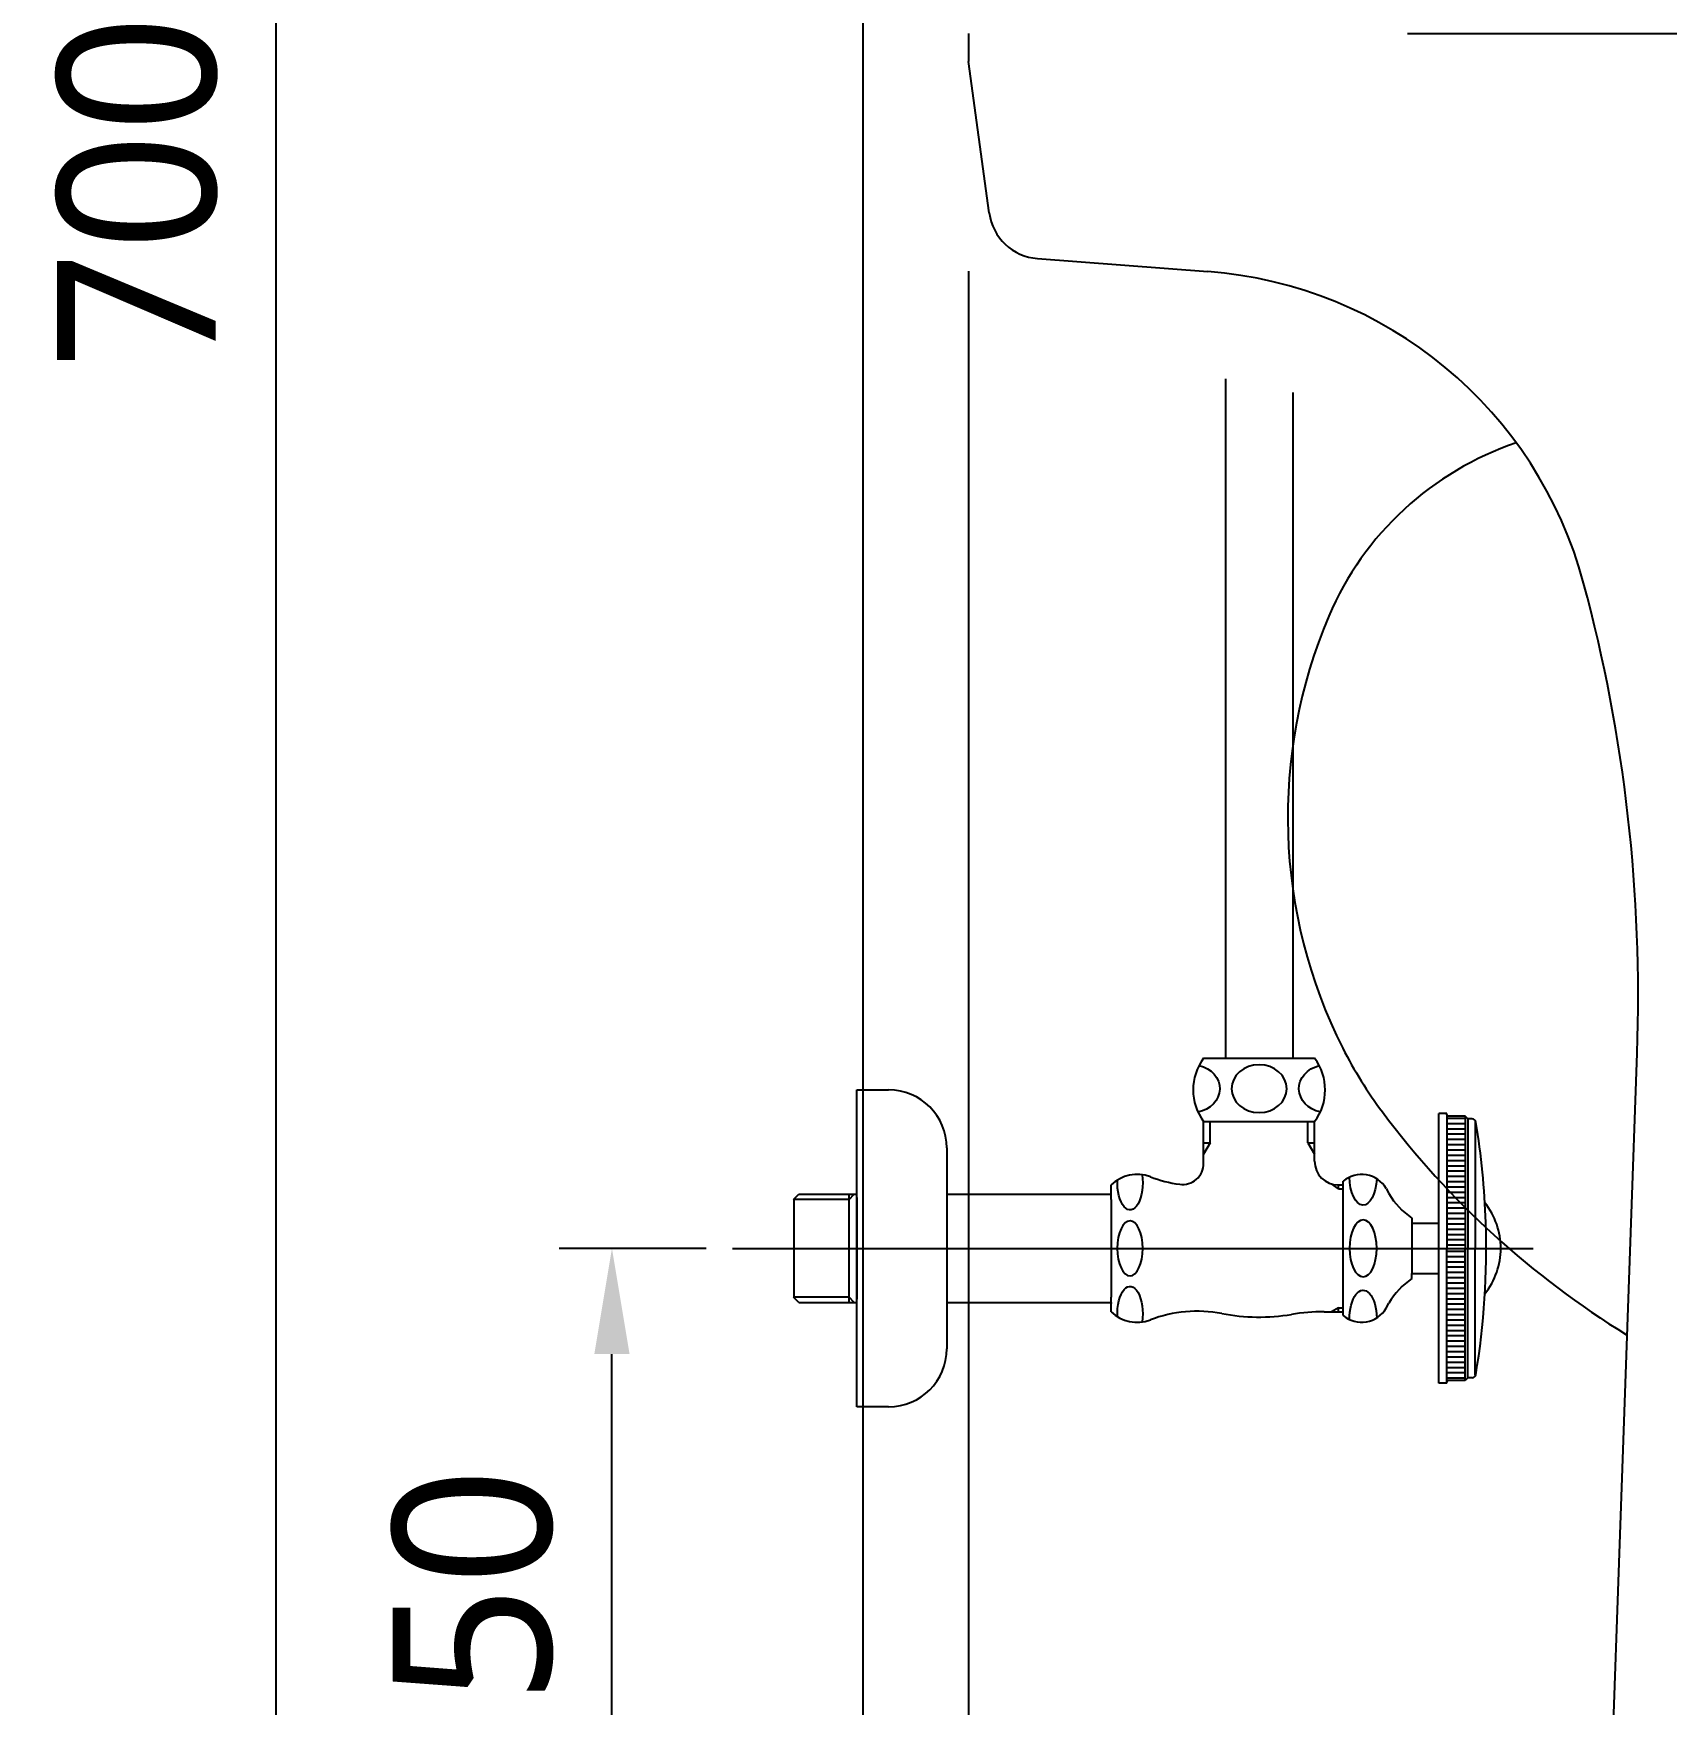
# Model space of a CAD drawing. Extents: x 76 to 2241, y -59 to 2238.
# Drawn here: x 84.3 to 393.5, y 257.7 to 574 of the extents above; entities that cross this region are included whole.
import ezdxf

# ---------------------------------------------------------------- set-up
doc = ezdxf.new("R2010")
doc.units = 0
doc.header["$LTSCALE"] = 20
doc.header["$MEASUREMENT"] = 0
doc.layers.get('0').update_dxf_attribs({"linetype": 'CONTINUOUS'})
doc.layers.get('DEFPOINTS').update_dxf_attribs({"linetype": 'CONTINUOUS'})
for name, color, linetype in [('1', 1, 'CONTINUOUS'), ('3', 3, 'CONTINUOUS'), ('4', 4, 'CONTINUOUS'), ('6', 6, 'CONTINUOUS')]:
    doc.layers.add(name, color=color, linetype=linetype)
doc.styles.get("Standard").update_dxf_attribs({"font": 'NanumGothic.ttf'})
doc.dimstyles.get("Standard").update_dxf_attribs({"dimtxt": 2.7, "dimasz": 2, "dimexe": 2, "dimexo": 1, "dimgap": 1.5, "dimtad": 1, "dimlfac": 10, "dimzin": 0, "dimdsep": 46, "dimtxsty": 'Standard', "dimcen": 0, "dimclrt": 2, "dimadec": 0, "dimazin": 0, "dimtfac": 1, "dimtofl": 0, "dimtmove": 0, "dimatfit": 3, "dimfxl": 0, "dimtolj": 1, "dimtzin": 0, "dimarcsym": 0})

# ---------------------------------------------------------------- blocks, each defined once
blk = doc.blocks.new('*D2')
at = {"layer": '1', "color": 3, "lineweight": -2}
for p, q in [((211.68, 344.02), (183.84, 344.02)), ((193.84, 214.02), (193.84, 324.02)), ((236.34, 194.02), (183.84, 194.02))]:
    blk.add_line(p, q, dxfattribs=at)
at = {"layer": '1', "color": 3}
for points in [[(190.5, 324.02), (197.17, 324.02), (193.84, 344.02)], [(190.5, 214.02), (197.17, 214.02), (193.84, 194.02)]]:
    blk.add_solid(points, dxfattribs=at)
at = {"layer": 'DEFPOINTS', "color": 0}
for p in [(193.84, 344.02), (216.68, 344.02), (241.34, 194.02)]:
    blk.add_point(p, dxfattribs=at)
at = {"layer": '1', "color": 2, "insert": (167.55, 269.02), "char_height": 30, "attachment_point": 5, "rotation": 90}
blk.add_mtext('\\A1;150', dxfattribs=at)
blk = doc.blocks.new('*D4')
at = {"layer": '1', "color": 3, "lineweight": -2}
for p, q in [((261.34, 529.02), (261.34, 14.88)), ((546.34, 110.29), (546.34, 14.88)), ((281.34, 24.88), (526.34, 24.88))]:
    blk.add_line(p, q, dxfattribs=at)
at = {"layer": '1', "color": 3}
for points in [[(281.34, 28.21), (281.34, 21.55), (261.34, 24.88)], [(526.34, 28.21), (526.34, 21.55), (546.34, 24.88)]]:
    blk.add_solid(points, dxfattribs=at)
at = {"layer": 'DEFPOINTS', "color": 0}
for p in [(261.34, 534.02), (546.34, 115.29), (546.34, 24.88)]:
    blk.add_point(p, dxfattribs=at)
at = {"layer": '1', "color": 2, "insert": (403.84, 51.21), "char_height": 30, "attachment_point": 5}
blk.add_mtext('\\A1;285', dxfattribs=at)
blk = doc.blocks.new('*D26')
at = {"color": 3, "lineweight": -2}
for p, q in [((261.46, 894.02), (120.24, 894.02)), ((130.24, 874.02), (130.24, 214.02)), ((379.45, 194.02), (120.24, 194.02))]:
    blk.add_line(p, q, dxfattribs=at)
at = {"color": 3}
for points in [[(126.91, 874.02), (133.57, 874.02), (130.24, 894.02)], [(126.91, 214.02), (133.57, 214.02), (130.24, 194.02)]]:
    blk.add_solid(points, dxfattribs=at)
at = {"layer": 'DEFPOINTS', "color": 0}
for p in [(266.46, 894.02), (130.24, 194.02), (384.45, 194.02)]:
    blk.add_point(p, dxfattribs=at)
at = {"color": 2, "insert": (104.02, 544.02), "char_height": 30, "attachment_point": 5, "rotation": 90}
blk.add_mtext('\\A1;700', dxfattribs=at)

msp = doc.modelspace()

# ---------------------------------------------------------------- linework, layer by layer
at = {"layer": '1'}
msp.add_line((216.67828, 344.0231), (368.22019, 344.0231), dxfattribs=at)
at = {"layer": '3', "color": 7}
for p, q in [((261.3381, 574.0231), (261.3381, 568.6837)), ((344.43319, 574.0231), (954.3381, 574.0231)), ((265.24633, 540.02811), (261.3381, 568.6837)), ((274.39381, 531.40845), (306.59962, 528.95115)), ((381.45287, 197.13371), (387.86607, 380.95682))]:
    msp.add_line(p, q, dxfattribs=at)
for centre, radius, start, end in [((275.1546, 541.37947), 10, 187.7664342, 265.6367888), ((300.51331, 449.183), 80, 15.0606778, 85.6367888), ((383.80076, 440.57254), 59, 108.5634699, 156.8976468), ((88.07005, 392.0178), 300, 357.887031, 15.0606778), ((418.75336, 425.66229), 97, 156.8976468, 206.8121929), ((404.82549, 418.62309), 81.39436, 206.8121929, 216.8181473), ((473.35636, 469.9246), 167, 216.8181473, 238.4196656)]:
    msp.add_arc(centre, radius, start, end, dxfattribs=at)
at = {"layer": '4'}
for p, q in [((309.9881, 508.61995), (309.9881, 380.0231)), ((322.6881, 506.04833), (322.6881, 380.0231)), ((305.8381, 380.0231), (309.9881, 380.0231)), ((309.9881, 380.0231), (326.8381, 380.0231)), ((240.21382, 314.0231), (240.21382, 374.0231)), ((240.21382, 374.0231), (246.21382, 374.0231)), ((305.8381, 368.0231), (326.8381, 368.0231)), ((305.8381, 360.11147), (305.8381, 368.0231)), ((307.0881, 364.0231), (307.0881, 368.0231)), ((325.5881, 364.0231), (325.5881, 368.0231)), ((326.8381, 360.5231), (326.8381, 368.0231)), ((350.3381, 368.5231), (350.3381, 369.5231)), ((351.8381, 369.5231), (350.3381, 369.5231)), ((350.3381, 344.0231), (350.3381, 368.5231)), ((351.8381, 369.3231), (351.8381, 369.5231)), ((351.8381, 369.3231), (351.8381, 344.0231)), ((355.3381, 368.61162), (351.8381, 368.61162)), ((355.3381, 367.61162), (351.8381, 367.61162)), ((355.3381, 369.0231), (352.1381, 369.0231)), ((355.8381, 368.5231), (355.3381, 369.0231)), ((355.3381, 369.0231), (355.3381, 344.0231)), ((356.66185, 368.5231), (355.8381, 368.5231)), ((355.8381, 368.5231), (355.8381, 344.0231)), ((357.25329, 368.0231), (357.25329, 344.0231)), ((305.8381, 364.0231), (307.0881, 364.0231)), ((307.0881, 364.0231), (305.8381, 361.85803)), ((325.5881, 364.0231), (326.8381, 364.0231)), ((325.5881, 364.0231), (326.8381, 361.85803)), ((355.3381, 366.61162), (351.8381, 366.61162)), ((355.3381, 365.61162), (351.8381, 365.61162)), ((355.3381, 364.61162), (351.8381, 364.61162)), ((257.21382, 363.0231), (257.21382, 325.0231)), ((355.3381, 363.61162), (351.8381, 363.61162)), ((355.3381, 362.61162), (351.8381, 362.61162)), ((355.3381, 361.61162), (351.8381, 361.61162)), ((355.3381, 360.61162), (351.8381, 360.61162)), ((355.3381, 359.61162), (351.8381, 359.61162)), ((355.3381, 358.61162), (351.8381, 358.61162)), ((355.3381, 357.61162), (351.8381, 357.61162)), ((288.33697, 353.27423), (288.33697, 356.02199)), ((331.3381, 355.2731), (330.03906, 356.21468)), ((331.3381, 356.0231), (332.2515, 356.0231)), ((331.3381, 355.2731), (331.3381, 356.0231)), ((331.3381, 355.2731), (332.2515, 355.2731)), ((332.2515, 356.0231), (332.2515, 356.74381)), ((332.2515, 332.0231), (332.2515, 356.0231)), ((340.36491, 355.34461), (340.91728, 354.38789)), ((355.3381, 356.61162), (351.8381, 356.61162)), ((355.3381, 355.61162), (351.8381, 355.61162)), ((355.3381, 354.61162), (351.8381, 354.61162)), ((228.21382, 353.2731), (229.21382, 354.2731)), ((238.71382, 353.2731), (228.21382, 353.2731)), ((228.3381, 334.7731), (228.3381, 353.2731)), ((229.21382, 354.2731), (240.21382, 354.2731)), ((238.71382, 353.2731), (239.71382, 354.2731)), ((238.71382, 333.7731), (238.71382, 354.2731)), ((240.21382, 353.65614), (240.21382, 334.39071)), ((257.21382, 354.2731), (288.3381, 354.2731)), ((288.3381, 353.2731), (288.3381, 334.7731)), ((355.3381, 353.61162), (351.8381, 353.61162)), ((355.3381, 352.61162), (351.8381, 352.61162)), ((355.3381, 351.61162), (351.8381, 351.61162)), ((345.2515, 349.75544), (345.2515, 348.7731)), ((345.2515, 348.7731), (350.3381, 348.7731)), ((345.2515, 348.7731), (345.2515, 339.2731)), ((355.3381, 350.61162), (351.8381, 350.61162)), ((355.3381, 349.61162), (351.8381, 349.61162)), ((355.3381, 348.61162), (351.8381, 348.61162)), ((355.3381, 347.61162), (351.8381, 347.61162)), ((355.3381, 346.61162), (351.8381, 346.61162)), ((355.3381, 345.61162), (351.8381, 345.61162)), ((350.3381, 318.5231), (350.3381, 344.0231)), ((355.3381, 344.61162), (351.8381, 344.61162)), ((351.8381, 318.7231), (351.8381, 344.0231)), ((355.3381, 343.43458), (351.8381, 343.43458)), ((355.3381, 342.43458), (351.8381, 342.43458)), ((355.3381, 319.0231), (355.3381, 344.0231)), ((355.8381, 319.5231), (355.8381, 344.0231)), ((357.25329, 320.0231), (357.25329, 344.0231)), ((345.2515, 338.29076), (345.2515, 339.2731)), ((345.2515, 339.2731), (350.3381, 339.2731)), ((355.3381, 341.43458), (351.8381, 341.43458)), ((355.3381, 340.43458), (351.8381, 340.43458)), ((355.3381, 339.43458), (351.8381, 339.43458)), ((355.3381, 338.43458), (351.8381, 338.43458)), ((355.3381, 337.43458), (351.8381, 337.43458)), ((355.3381, 336.43458), (351.8381, 336.43458)), ((355.3381, 335.43458), (351.8381, 335.43458)), ((238.71382, 334.7731), (228.21382, 334.7731)), ((229.21382, 333.7731), (228.21382, 334.7731)), ((229.21382, 333.7731), (240.21382, 333.7731)), ((239.71382, 333.7731), (238.71382, 334.7731)), ((257.21382, 333.7731), (288.3381, 333.7731)), ((288.3381, 332.0231), (288.3381, 334.7731)), ((288.3381, 333.7731), (288.3381, 333.59136)), ((288.3381, 332.0231), (288.3381, 333.59136)), ((331.3381, 332.7731), (330.03906, 332.0231)), ((331.3381, 332.7731), (332.2515, 332.7731)), ((331.3381, 332.0231), (331.3381, 332.7731)), ((340.36491, 332.70159), (340.91728, 333.65831)), ((355.3381, 334.43458), (351.8381, 334.43458)), ((355.3381, 333.43458), (351.8381, 333.43458)), ((355.3381, 332.43458), (351.8381, 332.43458)), ((328.62631, 332.0231), (332.2515, 332.0231)), ((332.2515, 331.30238), (332.2515, 332.0231)), ((355.3381, 331.43458), (351.8381, 331.43458)), ((355.3381, 330.43458), (351.8381, 330.43458)), ((355.3381, 329.43458), (351.8381, 329.43458)), ((355.3381, 328.43458), (351.8381, 328.43458)), ((355.3381, 327.43458), (351.8381, 327.43458)), ((355.3381, 326.43458), (351.8381, 326.43458)), ((355.3381, 325.43458), (351.8381, 325.43458)), ((355.3381, 324.43458), (351.8381, 324.43458)), ((355.3381, 323.43458), (351.8381, 323.43458)), ((355.3381, 322.43458), (351.8381, 322.43458)), ((355.3381, 321.43458), (351.8381, 321.43458)), ((355.3381, 320.43458), (351.8381, 320.43458)), ((351.8381, 318.5231), (350.3381, 318.5231)), ((355.3381, 319.43458), (351.8381, 319.43458)), ((351.8381, 318.5231), (351.8381, 318.7231)), ((355.3381, 319.0231), (352.1381, 319.0231)), ((355.8381, 319.5231), (355.3381, 319.0231)), ((356.66185, 319.5231), (355.8381, 319.5231)), ((246.21382, 314.0231), (240.21382, 314.0231))]:
    msp.add_line(p, q, dxfattribs=at)
for centre, radius, start, end in [((313.8381, 374.0231), 10, 143.1301024, 216.8698976), ((318.8381, 374.0231), 10, 323.1301024, 36.8698976), ((246.21382, 363.0231), 11, 0, 90), ((352.1381, 369.3231), 0.3, 180, 270), ((356.66185, 367.8231), 0.7, 9.49341, 90), ((214.3381, 344.0231), 145, 1.9431421, 9.49341), ((293.24447, 351.03035), 7, 69.0338625, 134.5129364), ((304.63293, 380.75081), 24.82771, 249.0338625, 262.2883215), ((301.8381, 360.11147), 4, 262.2883215, 0), ((331.3381, 360.5231), 4.5, 180, 270), ((335.72564, 352.66612), 5.35697, 30, 130.4305656), ((353.04163, 361.38789), 14, 210, 236.1901796), ((348.08387, 343.97777), 14, 0.2472715, 38.2140733), ((214.3381, 344.0231), 145, 350.50659, 1.9431421), ((348.08387, 344.0986), 14, 321.7859267, 359.7527285), ((353.04163, 326.65831), 14, 123.8098204, 150), ((335.72564, 335.38007), 5.35697, 229.5694344, 330), ((293.24447, 337.01585), 7, 225.5, 290.9661375), ((304.63293, 307.29539), 24.82771, 79.262725, 110.9661375), ((316.3381, 369.0231), 38, 259.262726, 279.3048255), ((328.62631, 294.0231), 38, 89.9999974, 99.3048235), ((246.21382, 325.0231), 11, 270, 0), ((356.66185, 320.2231), 0.7, 270, 350.50659), ((352.1381, 318.7231), 0.3, 90, 180)]:
    msp.add_arc(centre, radius, start, end, dxfattribs=at)
at = {"layer": '4', "extrusion": (0, 0, -1)}
for centre, major_axis, ratio, start_param, end_param in [((303.65543, 374.25068), (-5.22946, 0), 0.866391406, 1.82411945, 4.498970222), ((329.11137, 374.25068), (-5.22946, 0), 0.866391406, -1.3410883, 1.301465142), ((291.89916, 356.528), (0, 5.21778), 0.460090084, 1.292018265, 4.793094981), ((336.01675, 357.61538), (0, 5.39901), 0.478204164, 1.649186922, 4.692658194), ((291.89916, 331.60881), (0, 5.21778), 0.460090084, 4.613778576, 8.151219719), ((336.01675, 330.70266), (0, 5.39901), 0.478204164, 4.681700192, 7.825212734)]:
    msp.add_ellipse(centre, major_axis=major_axis, ratio=ratio, start_param=start_param, end_param=end_param, dxfattribs=at)
for centre, major_axis, ratio in [((316.3381, 374.25068), (-5.22946, 0), 0.866391406), ((291.89916, 344.0231), (0, -5.21778), 0.460090084), ((336.01675, 344.0231), (0, -5.39901), 0.478204164)]:
    msp.add_ellipse(centre, major_axis=major_axis, ratio=ratio, dxfattribs=at)
at = {"layer": '6'}
msp.add_lwpolyline([(2241.3381, 2099.0231), (241.3381, 2099.0231), (241.3381, 194.0231), (2138.7366, 194.0231), (2138.7366, 1204.0231)], dxfattribs=at)

# ---------------------------------------------------------------- dimensions: what is measured, and where the dimension line sits
at = {"color": 7}
dim = msp.add_linear_dim(base=(130.23962, 194.0231), p1=(266.45734, 894.0231), p2=(384.45083, 194.0231), angle=90, dimstyle='Standard', override={"dimtxt": 30, "dimasz": 20, "dimexe": 10, "dimexo": 5, "dimgap": 10, "dimtoh": 1, "dimdec": 0, "dimlfac": 1, "dimrnd": 0.5, "dimzin": 8, "dimclrd": 3, "dimclre": 3, "dimtdec": 0, "dimarcsym": 1}, dxfattribs=at)
dim.commit()
dim.dimension.update_dxf_attribs({"geometry": '*D26', "text_midpoint": (104.01644, 544.0231)})
at = {"layer": '1'}
dim = msp.add_linear_dim(base=(546.3381, 24.87847), p1=(261.3381, 534.0231), p2=(546.3381, 115.29367), dimstyle='Standard', override={"dimtxt": 30, "dimasz": 20, "dimexe": 10, "dimexo": 5, "dimgap": 10, "dimdec": 4, "dimlfac": 1, "dimrnd": 0.5, "dimzin": 8, "dimclrd": 3, "dimclre": 3, "dimtdec": 4}, dxfattribs=at)
dim.commit()
dim.dimension.update_dxf_attribs({"geometry": '*D4', "text_midpoint": (403.8381, 51.20895)})
dim = msp.add_linear_dim(base=(193.8381, 344.0231), p1=(241.3381, 194.0231), p2=(216.67828, 344.0231), angle=90, dimstyle='Standard', override={"dimtxt": 30, "dimasz": 20, "dimexe": 10, "dimexo": 5, "dimgap": 10, "dimdec": 4, "dimlfac": 1, "dimrnd": 0.5, "dimzin": 8, "dimclrd": 3, "dimclre": 3, "dimtdec": 4}, dxfattribs=at)
dim.commit()
dim.dimension.update_dxf_attribs({"geometry": '*D2', "text_midpoint": (167.55055, 269.0231)})

doc.saveas('drawing.dxf')
